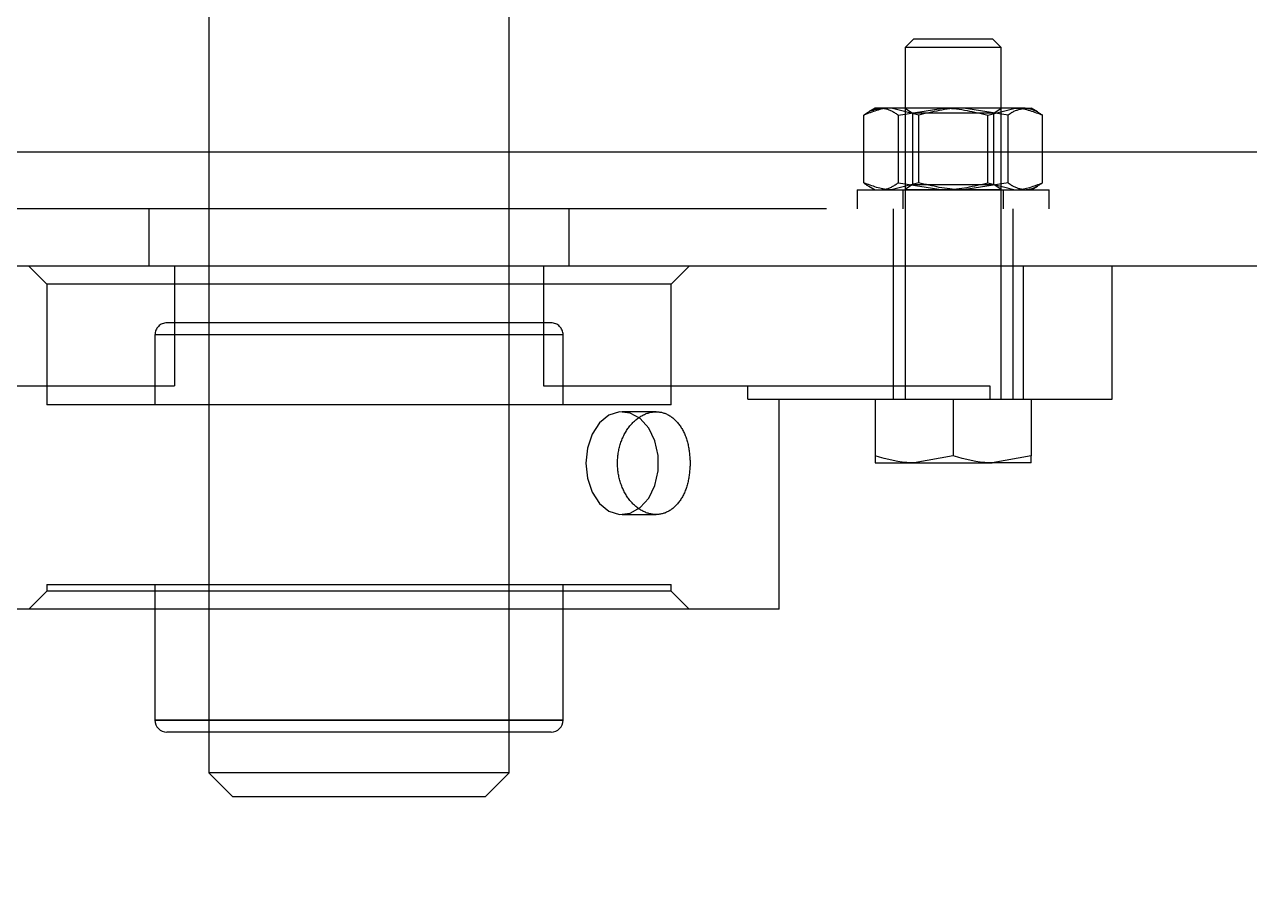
# Model space of a CAD drawing. Header units: metres. Extents: x 0 to 21025, y 0 to 14850.
# Drawn here: x 6354.6 to 6456.7, y 8995.4 to 9066.8 of the extents above; entities that cross this region are included whole.
import ezdxf

# ---------------------------------------------------------------- set-up
doc = ezdxf.new("R2010")
doc.units = ezdxf.units.M
doc.header["$LTSCALE"] = 25
doc.linetypes.add('HIDDEN2', pattern=[4.7625, 3.175, -1.5875])
for name, color, linetype in [('SL1', 8, 'Continuous'), ('SL4', 4, 'Continuous'), ('ST1', 7, 'HIDDEN2')]:
    doc.layers.add(name, color=color, linetype=linetype)

msp = doc.modelspace()

# ---------------------------------------------------------------- linework, layer by layer
at = {"layer": 'SL1'}
for radius, start, end in [(1215.5, 107.106787, 166.785047), (1170.7, 106.690475, 164.690823), (1164.35, 106.913784, 164.513299), (1158.35, 107.10294, 164.435358)]:
    msp.add_arc((6782.517, 8419.394), radius, start, end, dxfattribs=at)
at = {"layer": 'SL4'}
for p, q in [((6330.277, 9056.144), (6485.517, 9056.144)), ((6490.517, 9046.619), (5540.514, 9046.619)), ((6367.135, 9046.619), (6367.135, 9036.629)), ((6397.893, 9046.619), (6397.893, 9036.629)), ((6437.836, 9046.619), (6437.836, 9035.519)), ((6445.264, 9035.519), (6445.264, 9046.619)), ((6329.947, 9036.629), (6367.135, 9036.629)), ((6397.893, 9036.629), (6435.081, 9036.629)), ((6414.909, 9035.519), (6414.909, 9036.629)), ((6435.081, 9036.629), (6435.081, 9035.519)), ((6414.909, 9035.519), (6435.081, 9035.519)), ((6417.514, 9018.019), (6417.514, 9035.519)), ((6425.514, 9035.519), (6425.514, 9030.799)), ((6432.014, 9035.519), (6432.014, 9030.799)), ((6435.081, 9035.519), (6437.836, 9035.519)), ((6437.836, 9035.519), (6445.264, 9035.519)), ((6438.514, 9035.519), (6438.514, 9030.799)), ((6432.014, 9030.799), (6428.764, 9030.219)), ((6438.514, 9030.799), (6435.264, 9030.219)), ((6425.514, 9030.219), (6428.764, 9030.219)), ((6428.764, 9030.219), (6435.264, 9030.219)), ((6438.514, 9030.219), (6435.264, 9030.219)), ((6417.514, 9018.019), (6347.514, 9018.019)), ((6365.514, 9018.019), (6365.514, 9008.779)), ((6399.514, 9008.779), (6399.514, 9018.019)), ((6399.514, 9008.779), (6365.514, 9008.779)), ((6398.514, 9007.779), (6366.514, 9007.779)), ((6370.014, 9007.779), (6370.014, 9004.384)), ((6395.014, 9004.384), (6395.014, 9007.779)), ((6370.014, 9004.384), (6372.014, 9002.384)), ((6395.014, 9004.384), (6370.014, 9004.384)), ((6393.014, 9002.384), (6395.014, 9004.384)), ((6393.014, 9002.384), (6372.014, 9002.384))]:
    msp.add_line(p, q, dxfattribs=at)
for centre, start, end in [((6366.514, 9008.779), 180, 270), ((6398.514, 9008.779), 270, 0)]:
    msp.add_arc(centre, 1, start, end, dxfattribs=at)
for points, knots in [([(6428.764, 9030.219), (6428.687, 9030.219), (6427.59, 9030.227), (6426.514, 9030.524), (6425.514, 9030.799)], [0, 0, 0, 0, 0.0702148, 1, 1, 1, 1]), ([(6425.514, 9030.799), (6425.514, 9030.564), (6425.514, 9030.254), (6425.514, 9030.226), (6425.514, 9030.219)], [0, 0, 0, 0, 0.7581486, 1, 1, 1, 1]), ([(6435.264, 9030.219), (6435.187, 9030.219), (6434.09, 9030.227), (6433.014, 9030.524), (6432.014, 9030.799)], [0, 0, 0, 0, 0.07021477, 1, 1, 1, 1]), ([(6438.514, 9030.219), (6438.514, 9030.226), (6438.514, 9030.254), (6438.514, 9030.564), (6438.514, 9030.799)], [0, 0, 0, 0, 0.2418514, 1, 1, 1, 1])]:
    msp.add_open_spline(points, degree=3, knots=knots, dxfattribs=at)
at = {"layer": 'ST1'}
for p, q in [((6370.014, 9095.384), (6370.014, 9007.779)), ((6395.014, 9007.779), (6395.014, 9095.384)), ((6428.705, 9065.519), (6428.014, 9064.828)), ((6435.324, 9065.519), (6428.705, 9065.519)), ((6436.014, 9064.828), (6435.324, 9065.519)), ((6436.014, 9064.828), (6428.014, 9064.828)), ((6428.014, 9064.828), (6428.014, 9035.519)), ((6436.014, 9035.519), (6436.014, 9064.828)), ((6425.514, 9059.781), (6424.977, 9059.471)), ((6426.856, 9059.781), (6425.514, 9059.781)), ((6429.139, 9059.201), (6426.856, 9059.781)), ((6432.86, 9059.781), (6426.856, 9059.781)), ((6427.447, 9059.201), (6431.168, 9059.781)), ((6428.014, 9059.781), (6428.614, 9059.361)), ((6435.155, 9059.361), (6428.614, 9059.361)), ((6428.614, 9059.361), (6428.614, 9053.427)), ((6436.581, 9059.201), (6432.86, 9059.781)), ((6438.018, 9059.781), (6432.86, 9059.781)), ((6434.889, 9059.201), (6437.173, 9059.781)), ((6435.414, 9059.361), (6435.155, 9059.361)), ((6435.414, 9059.361), (6436.014, 9059.781)), ((6435.414, 9053.427), (6435.414, 9059.361)), ((6438.018, 9059.781), (6438.514, 9059.781)), ((6439.051, 9059.471), (6438.514, 9059.781)), ((6424.572, 9053.562), (6424.572, 9059.201)), ((6427.447, 9053.562), (6427.447, 9059.201)), ((6429.139, 9053.562), (6429.139, 9059.201)), ((6434.889, 9053.562), (6434.889, 9059.201)), ((6436.581, 9053.562), (6436.581, 9059.201)), ((6439.456, 9053.562), (6439.456, 9059.201)), ((6424.977, 9053.291), (6425.514, 9052.981)), ((6429.139, 9053.562), (6426.856, 9052.981)), ((6427.447, 9053.562), (6431.168, 9052.981)), ((6428.614, 9053.427), (6428.014, 9053.006)), ((6428.614, 9053.427), (6435.414, 9053.427)), ((6436.581, 9053.562), (6432.86, 9052.981)), ((6434.889, 9053.562), (6437.173, 9052.981)), ((6436.014, 9053.006), (6435.414, 9053.427)), ((6438.514, 9052.981), (6439.051, 9053.291)), ((6424.014, 9052.981), (6440.014, 9052.981)), ((6424.014, 9052.981), (6424.014, 9051.381)), ((6427.814, 9052.981), (6427.814, 9051.381)), ((6428.014, 9053.006), (6435.709, 9053.006)), ((6428.014, 9053.006), (6428.014, 9052.981)), ((6435.709, 9053.006), (6436.014, 9053.006)), ((6436.014, 9052.981), (6436.014, 9053.006)), ((6436.214, 9051.381), (6436.214, 9052.981)), ((6440.014, 9051.381), (6440.014, 9052.981)), ((6540.514, 9051.381), (5540.514, 9051.381)), ((6365.014, 9051.381), (6365.014, 9046.619)), ((6400.014, 9046.619), (6400.014, 9051.381)), ((6427.014, 9051.381), (6427.014, 9046.619)), ((6437.014, 9046.619), (6437.014, 9051.381)), ((6355.014, 9046.619), (6356.514, 9045.119)), ((6367.135, 9046.619), (6367.135, 9036.629)), ((6397.893, 9046.619), (6397.893, 9036.629)), ((6408.514, 9045.119), (6410.014, 9046.619)), ((6427.014, 9046.619), (6427.014, 9035.519)), ((6437.014, 9035.519), (6437.014, 9046.619)), ((6437.836, 9046.619), (6437.836, 9035.519)), ((6408.514, 9045.119), (6356.514, 9045.119)), ((6356.514, 9045.119), (6356.514, 9035.069)), ((6408.514, 9035.069), (6408.514, 9045.119)), ((6398.514, 9041.889), (6366.514, 9041.889)), ((6370.014, 9041.889), (6370.014, 9007.779)), ((6395.014, 9007.779), (6395.014, 9041.889)), ((6365.514, 9040.889), (6365.514, 9035.069)), ((6399.514, 9040.889), (6365.56, 9040.889)), ((6399.514, 9035.069), (6399.514, 9040.889)), ((6408.514, 9035.069), (6356.514, 9035.069)), ((6407.263, 9034.478), (6404.434, 9034.478)), ((6404.434, 9025.912), (6407.263, 9025.912)), ((6356.514, 9019.519), (6355.014, 9018.019)), ((6356.514, 9020.069), (6408.514, 9020.069)), ((6356.514, 9020.069), (6356.514, 9019.519)), ((6408.514, 9019.519), (6356.514, 9019.519)), ((6365.514, 9020.069), (6365.514, 9018.019)), ((6399.514, 9018.019), (6399.514, 9020.069)), ((6408.514, 9019.519), (6408.514, 9020.069)), ((6410.014, 9018.019), (6408.514, 9019.519)), ((6365.514, 9008.779), (6399.514, 9008.779))]:
    msp.add_line(p, q, dxfattribs=at)
at = {"layer": 'ST1', "flags": 128}
msp.add_lwpolyline([(6401.406, 9030.195), (6401.54, 9028.933), (6401.932, 9027.782), (6402.546, 9026.846), (6403.328, 9026.208), (6404.208, 9025.924), (6405.108, 9026.019), (6405.949, 9026.486), (6406.655, 9027.282), (6407.163, 9028.337), (6407.429, 9029.557), (6407.429, 9030.833), (6407.163, 9032.053), (6406.655, 9033.108), (6405.949, 9033.904), (6405.108, 9034.371), (6404.208, 9034.466), (6403.328, 9034.182), (6402.546, 9033.544), (6401.932, 9032.608), (6401.54, 9031.457), (6401.406, 9030.195)], dxfattribs=at)
at = {"layer": 'ST1'}
for centre, start, end in [((6366.514, 9040.889), 90, 180), ((6398.514, 9040.889), 0, 90)]:
    msp.add_arc(centre, 1, start, end, dxfattribs=at)
for points, knots in [([(6426.856, 9059.781), (6426.802, 9059.78), (6426.031, 9059.772), (6425.275, 9059.476), (6424.572, 9059.201)], [0, 0, 0, 0, 0.0702148, 1, 1, 1, 1]), ([(6424.572, 9059.201), (6424.693, 9059.288), (6425.162, 9059.628), (6425.648, 9059.716), (6426.01, 9059.781)], [0, 0, 0, 0, 0.2575513, 1, 1, 1, 1]), ([(6426.01, 9059.781), (6426.141, 9059.772), (6426.627, 9059.74), (6427.101, 9059.429), (6427.447, 9059.201)], [0, 0, 0, 0, 0.2686336, 1, 1, 1, 1]), ([(6432.86, 9059.781), (6432.772, 9059.78), (6431.515, 9059.772), (6430.284, 9059.476), (6429.139, 9059.201)], [0, 0, 0, 0, 0.0702148, 1, 1, 1, 1]), ([(6431.168, 9059.781), (6431.257, 9059.78), (6432.513, 9059.772), (6433.744, 9059.476), (6434.889, 9059.201)], [0, 0, 0, 0, 0.0702148, 1, 1, 1, 1]), ([(6436.581, 9059.201), (6436.702, 9059.288), (6437.17, 9059.628), (6437.657, 9059.716), (6438.018, 9059.781)], [0, 0, 0, 0, 0.2575513, 1, 1, 1, 1]), ([(6437.173, 9059.781), (6437.227, 9059.78), (6437.998, 9059.772), (6438.753, 9059.476), (6439.456, 9059.201)], [0, 0, 0, 0, 0.0702148, 1, 1, 1, 1]), ([(6438.018, 9059.781), (6438.149, 9059.772), (6438.636, 9059.74), (6439.109, 9059.429), (6439.456, 9059.201)], [0, 0, 0, 0, 0.2686336, 1, 1, 1, 1]), ([(6426.856, 9052.981), (6426.802, 9052.982), (6426.031, 9052.99), (6425.275, 9053.286), (6424.572, 9053.562)], [0, 0, 0, 0, 0.07021477, 1, 1, 1, 1]), ([(6424.572, 9053.562), (6424.692, 9053.46), (6424.823, 9053.348), (6424.959, 9053.308), (6424.97, 9053.305)], [0, 0, 0, 0, 0.9148028, 1, 1, 1, 1]), ([(6426.01, 9052.981), (6426.141, 9052.99), (6426.627, 9053.022), (6427.101, 9053.334), (6427.447, 9053.562)], [0, 0, 0, 0, 0.26863361, 1, 1, 1, 1]), ([(6432.86, 9052.981), (6432.772, 9052.982), (6431.515, 9052.99), (6430.284, 9053.286), (6429.139, 9053.562)], [0, 0, 0, 0, 0.07021477, 1, 1, 1, 1]), ([(6431.168, 9052.981), (6431.257, 9052.982), (6432.513, 9052.99), (6433.744, 9053.286), (6434.889, 9053.562)], [0, 0, 0, 0, 0.07021477, 1, 1, 1, 1]), ([(6436.581, 9053.562), (6436.702, 9053.474), (6437.17, 9053.134), (6437.657, 9053.046), (6438.018, 9052.981)], [0, 0, 0, 0, 0.2575513, 1, 1, 1, 1]), ([(6437.173, 9052.981), (6437.227, 9052.982), (6437.998, 9052.99), (6438.753, 9053.286), (6439.456, 9053.562)], [0, 0, 0, 0, 0.07021477, 1, 1, 1, 1]), ([(6438.018, 9052.981), (6438.149, 9052.99), (6438.636, 9053.022), (6439.109, 9053.334), (6439.456, 9053.562)], [0, 0, 0, 0, 0.26863361, 1, 1, 1, 1]), ([(6410.105, 9030.195), (6410.066, 9030.756), (6409.986, 9031.878), (6409.362, 9033.302), (6408.434, 9034.254), (6407.273, 9034.59), (6406.053, 9034.254), (6404.973, 9033.302), (6404.227, 9031.878), (6403.959, 9030.195), (6404.227, 9028.512), (6404.973, 9027.088), (6406.053, 9026.136), (6407.273, 9025.8), (6408.434, 9026.136), (6409.362, 9027.088), (6409.986, 9028.512), (6410.066, 9029.634), (6410.105, 9030.195)], [0, 0, 0, 0, 0.0624896, 0.1249999, 0.1875102, 0.25, 0.3124898, 0.3750001, 0.4375104, 0.5, 0.5624896, 0.6249999, 0.6875102, 0.75, 0.8124898, 0.8750001, 0.9375104, 1, 1, 1, 1])]:
    msp.add_open_spline(points, degree=3, knots=knots, dxfattribs=at)

doc.saveas('drawing.dxf')
